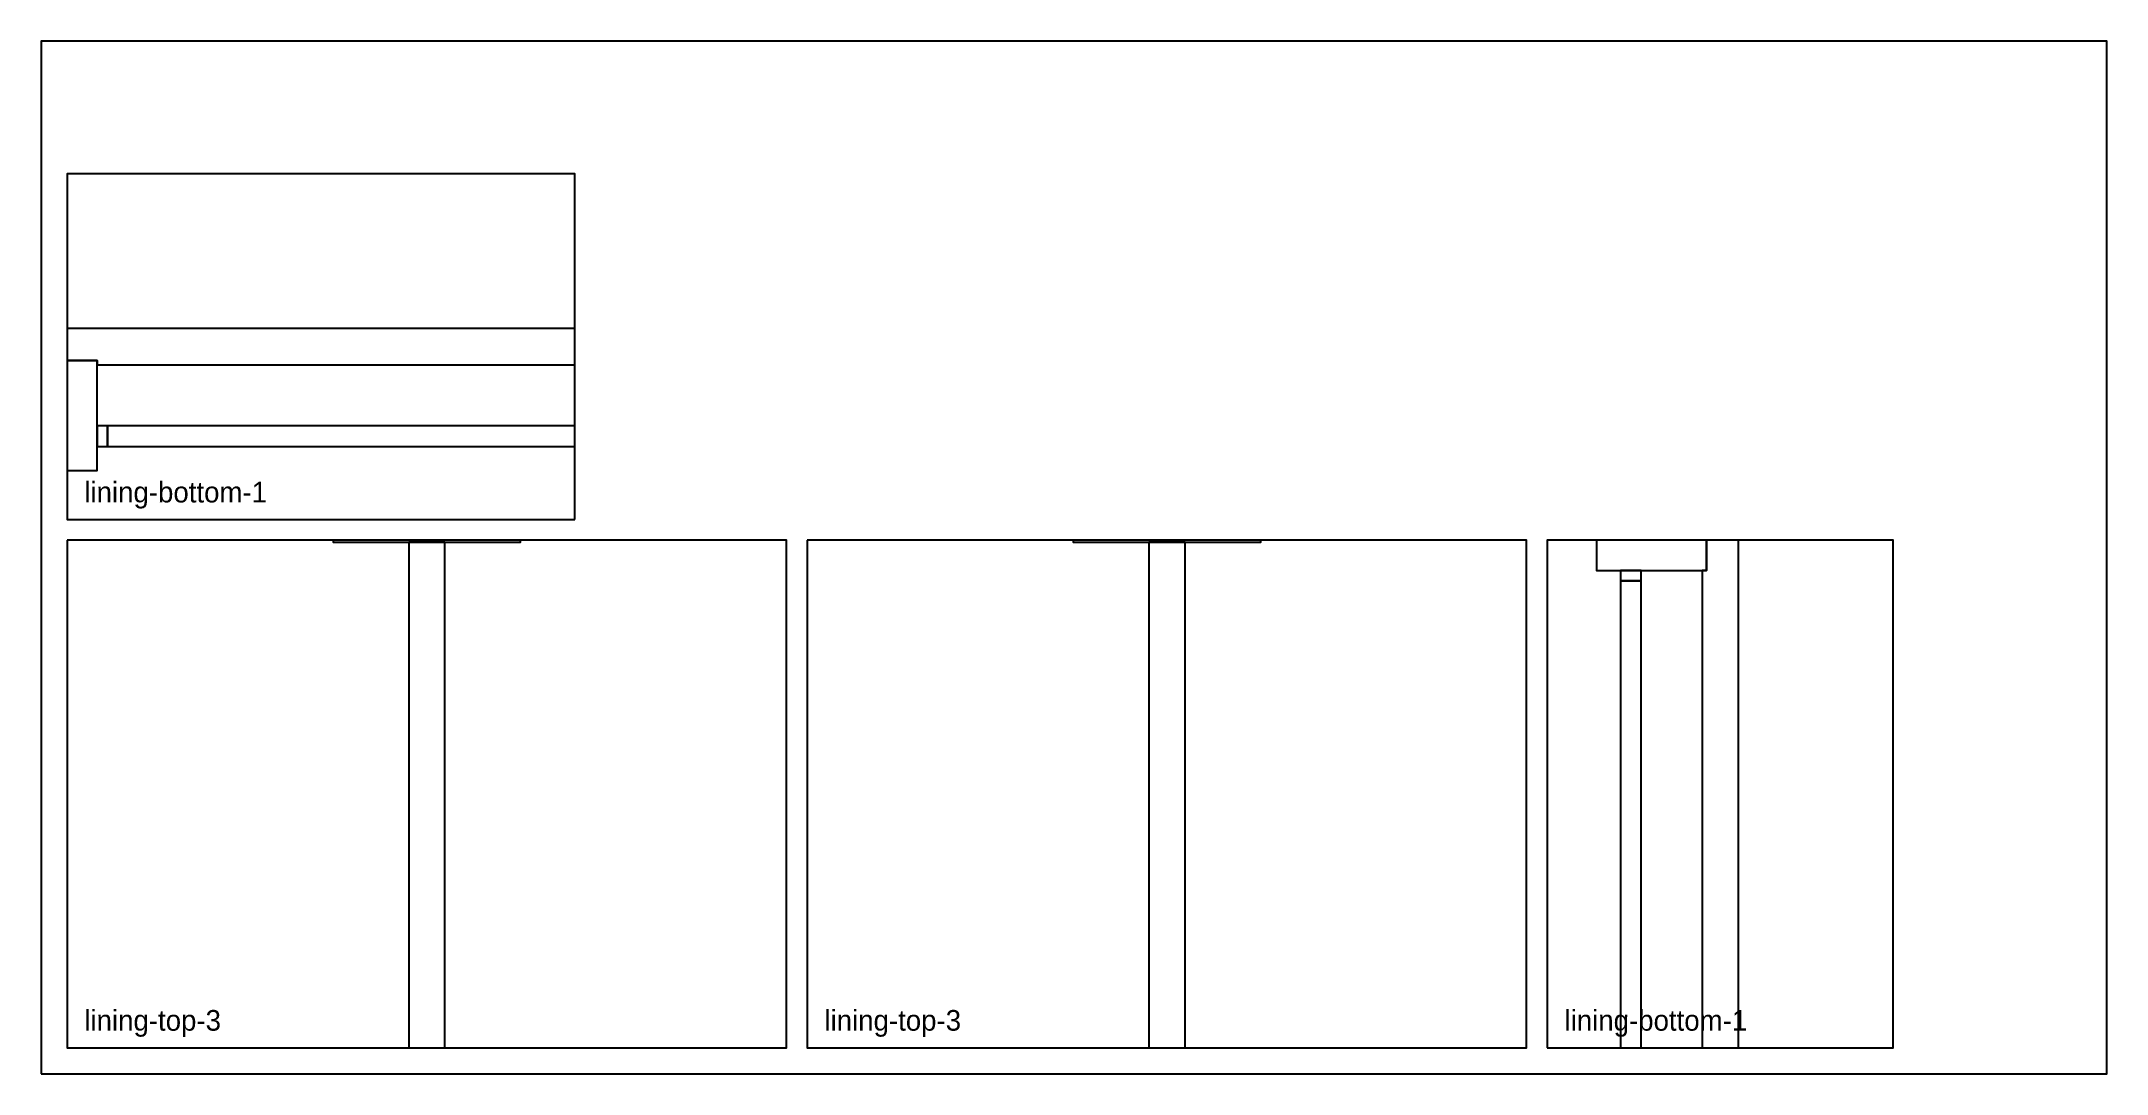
# Model space of a CAD drawing. Header units: millimetres. Extents: x 0 to 1200, y 0 to 600.
import ezdxf

# ---------------------------------------------------------------- set-up
doc = ezdxf.new("R2010")
doc.units = ezdxf.units.MM
for name, color, linetype in [('CUT_OUTSIDE', 1, 'Continuous'), ('POCKET_10.5MM', 3, 'Continuous'), ('POCKET_20MM', 3, 'Continuous'), ('POCKET_57.5MM', 3, 'Continuous'), ('POCKET_60MM', 3, 'Continuous'), ('POCKET_73.5MM', 3, 'Continuous')]:
    doc.layers.add(name, color=color, linetype=linetype)

msp = doc.modelspace()

# ---------------------------------------------------------------- linework, layer by layer
at = {"layer": 'CUT_OUTSIDE'}
for points in [[(310, 322), (310, 523), (15, 523), (15, 322), (310, 322)], [(15, 310), (15, 15), (433, 15), (433, 310), (15, 310)], [(445, 310), (445, 15), (863, 15), (863, 310), (445, 310)], [(875, 15), (1076, 15), (1076, 310), (875, 310), (875, 15)]]:
    msp.add_lwpolyline(points, close=True, dxfattribs=at)
at = {"layer": 'POCKET_10.5MM'}
for points in [[(38.5, 364.5), (310, 364.5), (310, 376.5), (38.5, 376.5), (38.5, 364.5)], [(917.5, 286.5), (917.5, 15), (929.5, 15), (929.5, 286.5), (917.5, 286.5)]]:
    msp.add_lwpolyline(points, close=True, dxfattribs=at)
at = {"layer": 'POCKET_20MM'}
for points in [[(169.5, 310), (169.5, 309), (213.5, 309), (234.5, 309), (278.5, 309), (278.5, 310), (169.5, 310)], [(599.5, 310), (599.5, 309), (643.5, 309), (664.5, 309), (708.5, 309), (708.5, 310), (599.5, 310)]]:
    msp.add_lwpolyline(points, close=True, dxfattribs=at)
at = {"layer": 'POCKET_57.5MM'}
for points in [[(32.5, 364.5), (38.5, 364.5), (38.5, 376.5), (32.5, 376.5), (32.5, 364.5)], [(917.5, 292.5), (917.5, 286.5), (929.5, 286.5), (929.5, 292.5), (917.5, 292.5)]]:
    msp.add_lwpolyline(points, close=True, dxfattribs=at)
at = {"layer": 'POCKET_60MM'}
for points in [[(32.5, 412), (310, 412), (310, 433), (15, 433), (15, 414.5), (32.5, 414.5), (32.5, 412)], [(213.5, 309), (213.5, 15), (234.5, 15), (234.5, 309), (213.5, 309)], [(643.5, 309), (643.5, 15), (664.5, 15), (664.5, 309), (643.5, 309)], [(965, 292.5), (965, 15), (986, 15), (986, 310), (967.5, 310), (967.5, 292.5), (965, 292.5)]]:
    msp.add_lwpolyline(points, close=True, dxfattribs=at)
at = {"layer": 'POCKET_73.5MM'}
for points in [[(15, 350.5), (32.5, 350.5), (32.5, 414.5), (15, 414.5), (15, 350.5)], [(903.5, 310), (903.5, 292.5), (967.5, 292.5), (967.5, 310), (903.5, 310)]]:
    msp.add_lwpolyline(points, close=True, dxfattribs=at)
at = {"layer": 'SHEET_EDGE'}
msp.add_lwpolyline([(0, 0), (1200, 0), (1200, 600), (0, 600)], close=True, dxfattribs=at)

# ---------------------------------------------------------------- texts
at = {"layer": 'NOTES'}
for s, p in [('lining-bottom-1', (25, 332)), ('lining-top-3', (25, 25)), ('lining-top-3', (455, 25)), ('lining-bottom-1', (885, 25))]:
    msp.add_text(s, height=12, dxfattribs=at).set_placement(p)

doc.saveas('drawing.dxf')
